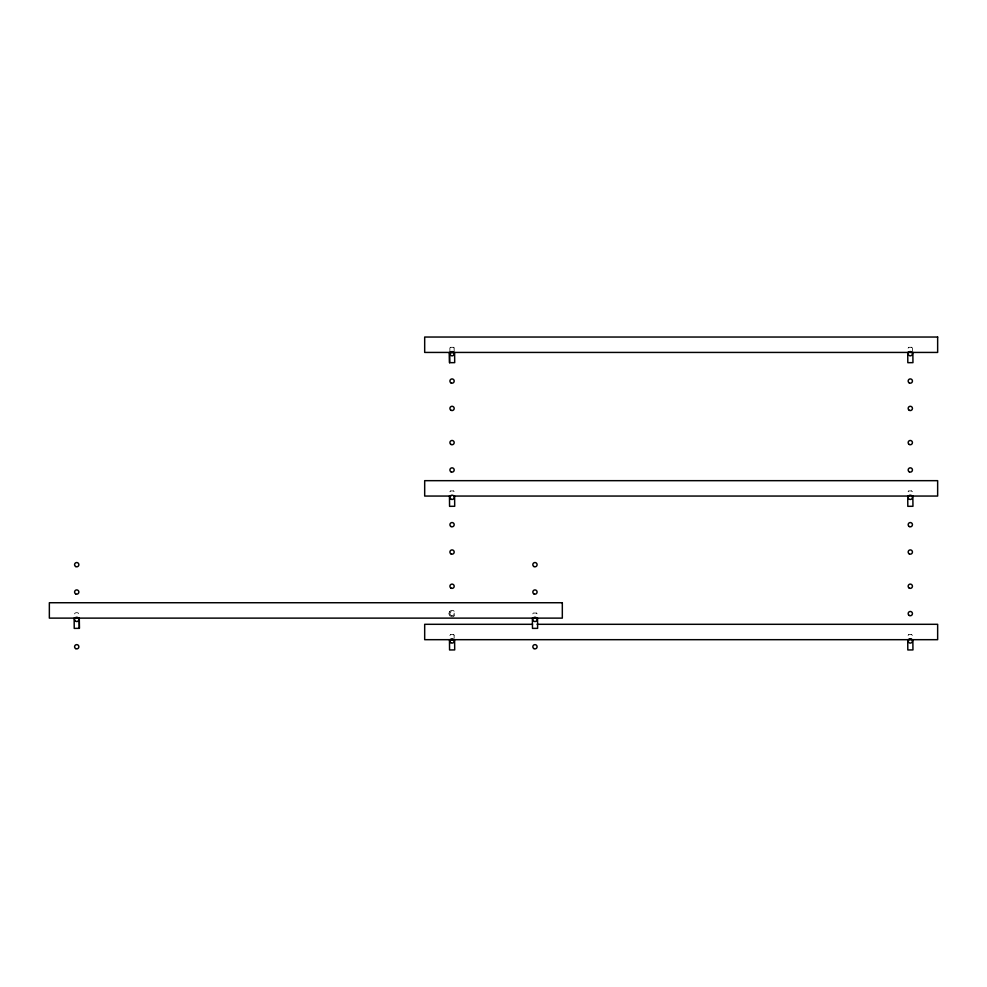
<?xml version="1.0" encoding="UTF-8"?>
<svg xmlns="http://www.w3.org/2000/svg" width="987" height="987" viewBox="0 0 987 987"><rect width="100%" height="100%" fill="white"/><g stroke="black" fill="none" stroke-linecap="round" stroke-linejoin="round"><path stroke-width="0.74" stroke-dasharray="4.93 3.7" d="M74.518 613.865C74.901 612.273 78.405 612.236 78.8 613.815M449.85 491.797L450.714 490.934M449.85 635.431L450.714 634.567M532.77 613.865L533.412 613.026L536.607 613.087M908.102 348.164L908.743 347.325M908.102 491.797L908.743 490.958M908.102 635.431L908.743 634.592M449.788 611.335L448.838 613.606L449.788 615.863M449.776 611.335C456.463 606.549 456.45 620.638 449.776 615.863M450.714 347.301L449.875 347.942L449.887 351.014M908.731 347.325L911.519 347.276M908.731 490.958L911.519 490.909M908.731 634.592L911.519 634.53M450.701 347.301L453.489 347.301M450.701 490.934L453.489 490.934M450.701 634.567L453.489 634.567M911.507 347.276L912.358 347.905L912.407 350.965M911.507 490.909L912.383 491.748M911.507 634.53L912.383 635.381M453.477 347.301L454.106 347.905M453.477 490.934L454.094 491.526M453.477 634.567L454.106 635.159M536.607 613.087L537.051 613.815M454.094 347.905L454.168 350.965M454.094 635.159L454.168 638.231M450.985 615.456A2.134 2.134 0 0 0 454.193 613.606A2.134 2.134 0 0 0 450.985 611.755A2.134 2.134 0 0 0 450.985 615.456"/><path stroke-width="1.48" d="M450.084 352.852L454.6 352.396L454.699 362.648L449.566 362.698L449.467 352.445M450.084 640.119L454.6 639.65L454.699 649.915L449.566 649.964L449.467 639.699M912.013 496.054A2.134 2.134 0 0 1 910.557 499.447A2.134 2.134 0 0 1 908.336 496.486L908.62 496.005A2.134 2.134 0 0 1 911.63 495.647L912.852 496.017L912.95 506.282L907.818 506.331L907.719 496.079L908.595 496.066M78.047 617.714L79.268 618.096L79.367 628.349L74.235 628.398L74.136 618.146L79.268 618.096L79.367 628.349M450.343 352.433L449.48 352.445L449.578 362.698M449.48 496.079L450.343 496.066M449.48 639.699L450.343 639.699M450.874 496.054L424.681 496.054L424.681 480.669L937.65 480.669L937.65 496.054L453.946 496.054M532.511 624.302L424.681 624.302L424.681 639.687L937.65 639.687L937.65 624.302L537.138 624.302M453.378 495.647L454.6 496.017L454.699 506.282L449.566 506.331L449.467 496.079M533.288 618.072L533.005 618.553A2.134 2.134 0 0 0 535.225 621.526A2.134 2.134 0 0 0 536.681 618.121L537.52 618.096L537.619 628.349L532.486 628.398L532.375 618.146L536.286 617.714A2.134 2.134 0 0 0 533.288 618.072M908.62 352.371L908.324 352.852A2.134 2.134 0 0 0 910.557 355.826A2.134 2.134 0 0 0 912.013 352.421L912.852 352.396L912.95 362.648L907.818 362.698L907.719 352.445L911.63 352.026A2.134 2.134 0 0 0 908.62 352.371M908.62 639.638L908.324 640.119A2.134 2.134 0 0 0 910.557 643.08A2.134 2.134 0 0 0 912.013 639.687L912.852 639.65L912.95 649.915L907.818 649.964L907.719 639.699L911.63 639.28A2.134 2.134 0 0 0 908.62 639.638M937.65 337.036L424.681 337.036L424.681 352.433L937.65 352.433L937.65 337.036M562.319 602.736L49.35 602.736L49.35 618.121L562.319 618.121L562.319 602.736M909.237 615.456A2.134 2.134 0 0 0 912.444 613.606A2.134 2.134 0 0 0 909.237 611.755A2.134 2.134 0 0 0 909.237 615.456M909.224 588.092A2.134 2.134 0 0 0 912.432 586.241A2.134 2.134 0 0 0 909.224 584.39A2.134 2.134 0 0 0 909.224 588.092M450.985 588.092A2.134 2.134 0 0 0 454.193 586.241A2.134 2.134 0 0 0 450.985 584.39A2.134 2.134 0 0 0 450.985 588.092M450.726 642.636A2.134 2.134 0 0 0 454.168 641.266A2.134 2.134 0 0 0 451.256 638.971A2.134 2.134 0 0 0 450.726 642.636M450.726 499.003A2.134 2.134 0 0 0 454.168 497.633A2.134 2.134 0 0 0 451.256 495.338A2.134 2.134 0 0 0 450.726 499.003M909.237 526.54A2.134 2.134 0 0 0 912.444 524.689A2.134 2.134 0 0 0 909.237 522.839A2.134 2.134 0 0 0 909.237 526.54M450.985 526.54A2.134 2.134 0 0 0 454.193 524.689A2.134 2.134 0 0 0 450.985 522.839A2.134 2.134 0 0 0 450.985 526.54M909.237 471.823A2.134 2.134 0 0 0 912.444 469.972A2.134 2.134 0 0 0 909.237 468.122A2.134 2.134 0 0 0 909.237 471.823M909.237 553.892A2.134 2.134 0 0 0 912.444 552.041A2.134 2.134 0 0 0 909.237 550.191A2.134 2.134 0 0 0 909.237 553.892M450.985 471.823A2.134 2.134 0 0 0 454.193 469.972A2.134 2.134 0 0 0 450.985 468.122A2.134 2.134 0 0 0 450.985 471.823M450.985 553.892A2.134 2.134 0 0 0 454.193 552.041A2.134 2.134 0 0 0 450.985 550.191A2.134 2.134 0 0 0 450.985 553.892M450.985 444.458A2.134 2.134 0 0 0 454.193 442.608A2.134 2.134 0 0 0 450.985 440.757A2.134 2.134 0 0 0 450.985 444.458M909.224 444.458A2.134 2.134 0 0 0 912.432 442.608A2.134 2.134 0 0 0 909.224 440.757A2.134 2.134 0 0 0 909.224 444.458M909.237 382.907A2.134 2.134 0 0 0 912.444 381.056A2.134 2.134 0 0 0 909.237 379.205A2.134 2.134 0 0 0 909.237 382.907M450.985 382.907A2.134 2.134 0 0 0 454.193 381.056A2.134 2.134 0 0 0 450.985 379.205A2.134 2.134 0 0 0 450.985 382.907M909.237 410.271A2.134 2.134 0 0 0 912.444 408.421A2.134 2.134 0 0 0 909.237 406.57A2.134 2.134 0 0 0 909.237 410.271M450.985 410.271A2.134 2.134 0 0 0 454.193 408.421A2.134 2.134 0 0 0 450.985 406.57A2.134 2.134 0 0 0 450.985 410.271M450.726 355.382A2.134 2.134 0 0 0 454.168 354A2.134 2.134 0 0 0 451.256 351.717A2.134 2.134 0 0 0 450.726 355.382M533.905 648.607A2.134 2.134 0 0 0 537.101 646.756A2.134 2.134 0 0 0 533.905 644.906A2.134 2.134 0 0 0 533.905 648.607M75.654 648.607A2.134 2.134 0 0 0 78.861 646.756A2.134 2.134 0 0 0 75.654 644.906A2.134 2.134 0 0 0 75.654 648.607M75.654 593.89A2.134 2.134 0 0 0 78.861 592.04A2.134 2.134 0 0 0 75.654 590.189A2.134 2.134 0 0 0 75.654 593.89M75.654 566.538A2.134 2.134 0 0 0 78.861 564.687A2.134 2.134 0 0 0 75.654 562.824A2.134 2.134 0 0 0 75.654 566.538M533.893 566.538A2.134 2.134 0 0 0 537.101 564.687A2.134 2.134 0 0 0 533.893 562.824A2.134 2.134 0 0 0 533.893 566.538M533.905 593.89A2.134 2.134 0 0 0 537.101 592.04A2.134 2.134 0 0 0 533.905 590.189A2.134 2.134 0 0 0 533.905 593.89M75.394 621.082A2.134 2.134 0 0 0 78.837 619.7A2.134 2.134 0 0 0 75.925 617.418A2.134 2.134 0 0 0 75.394 621.082"/></g></svg>
